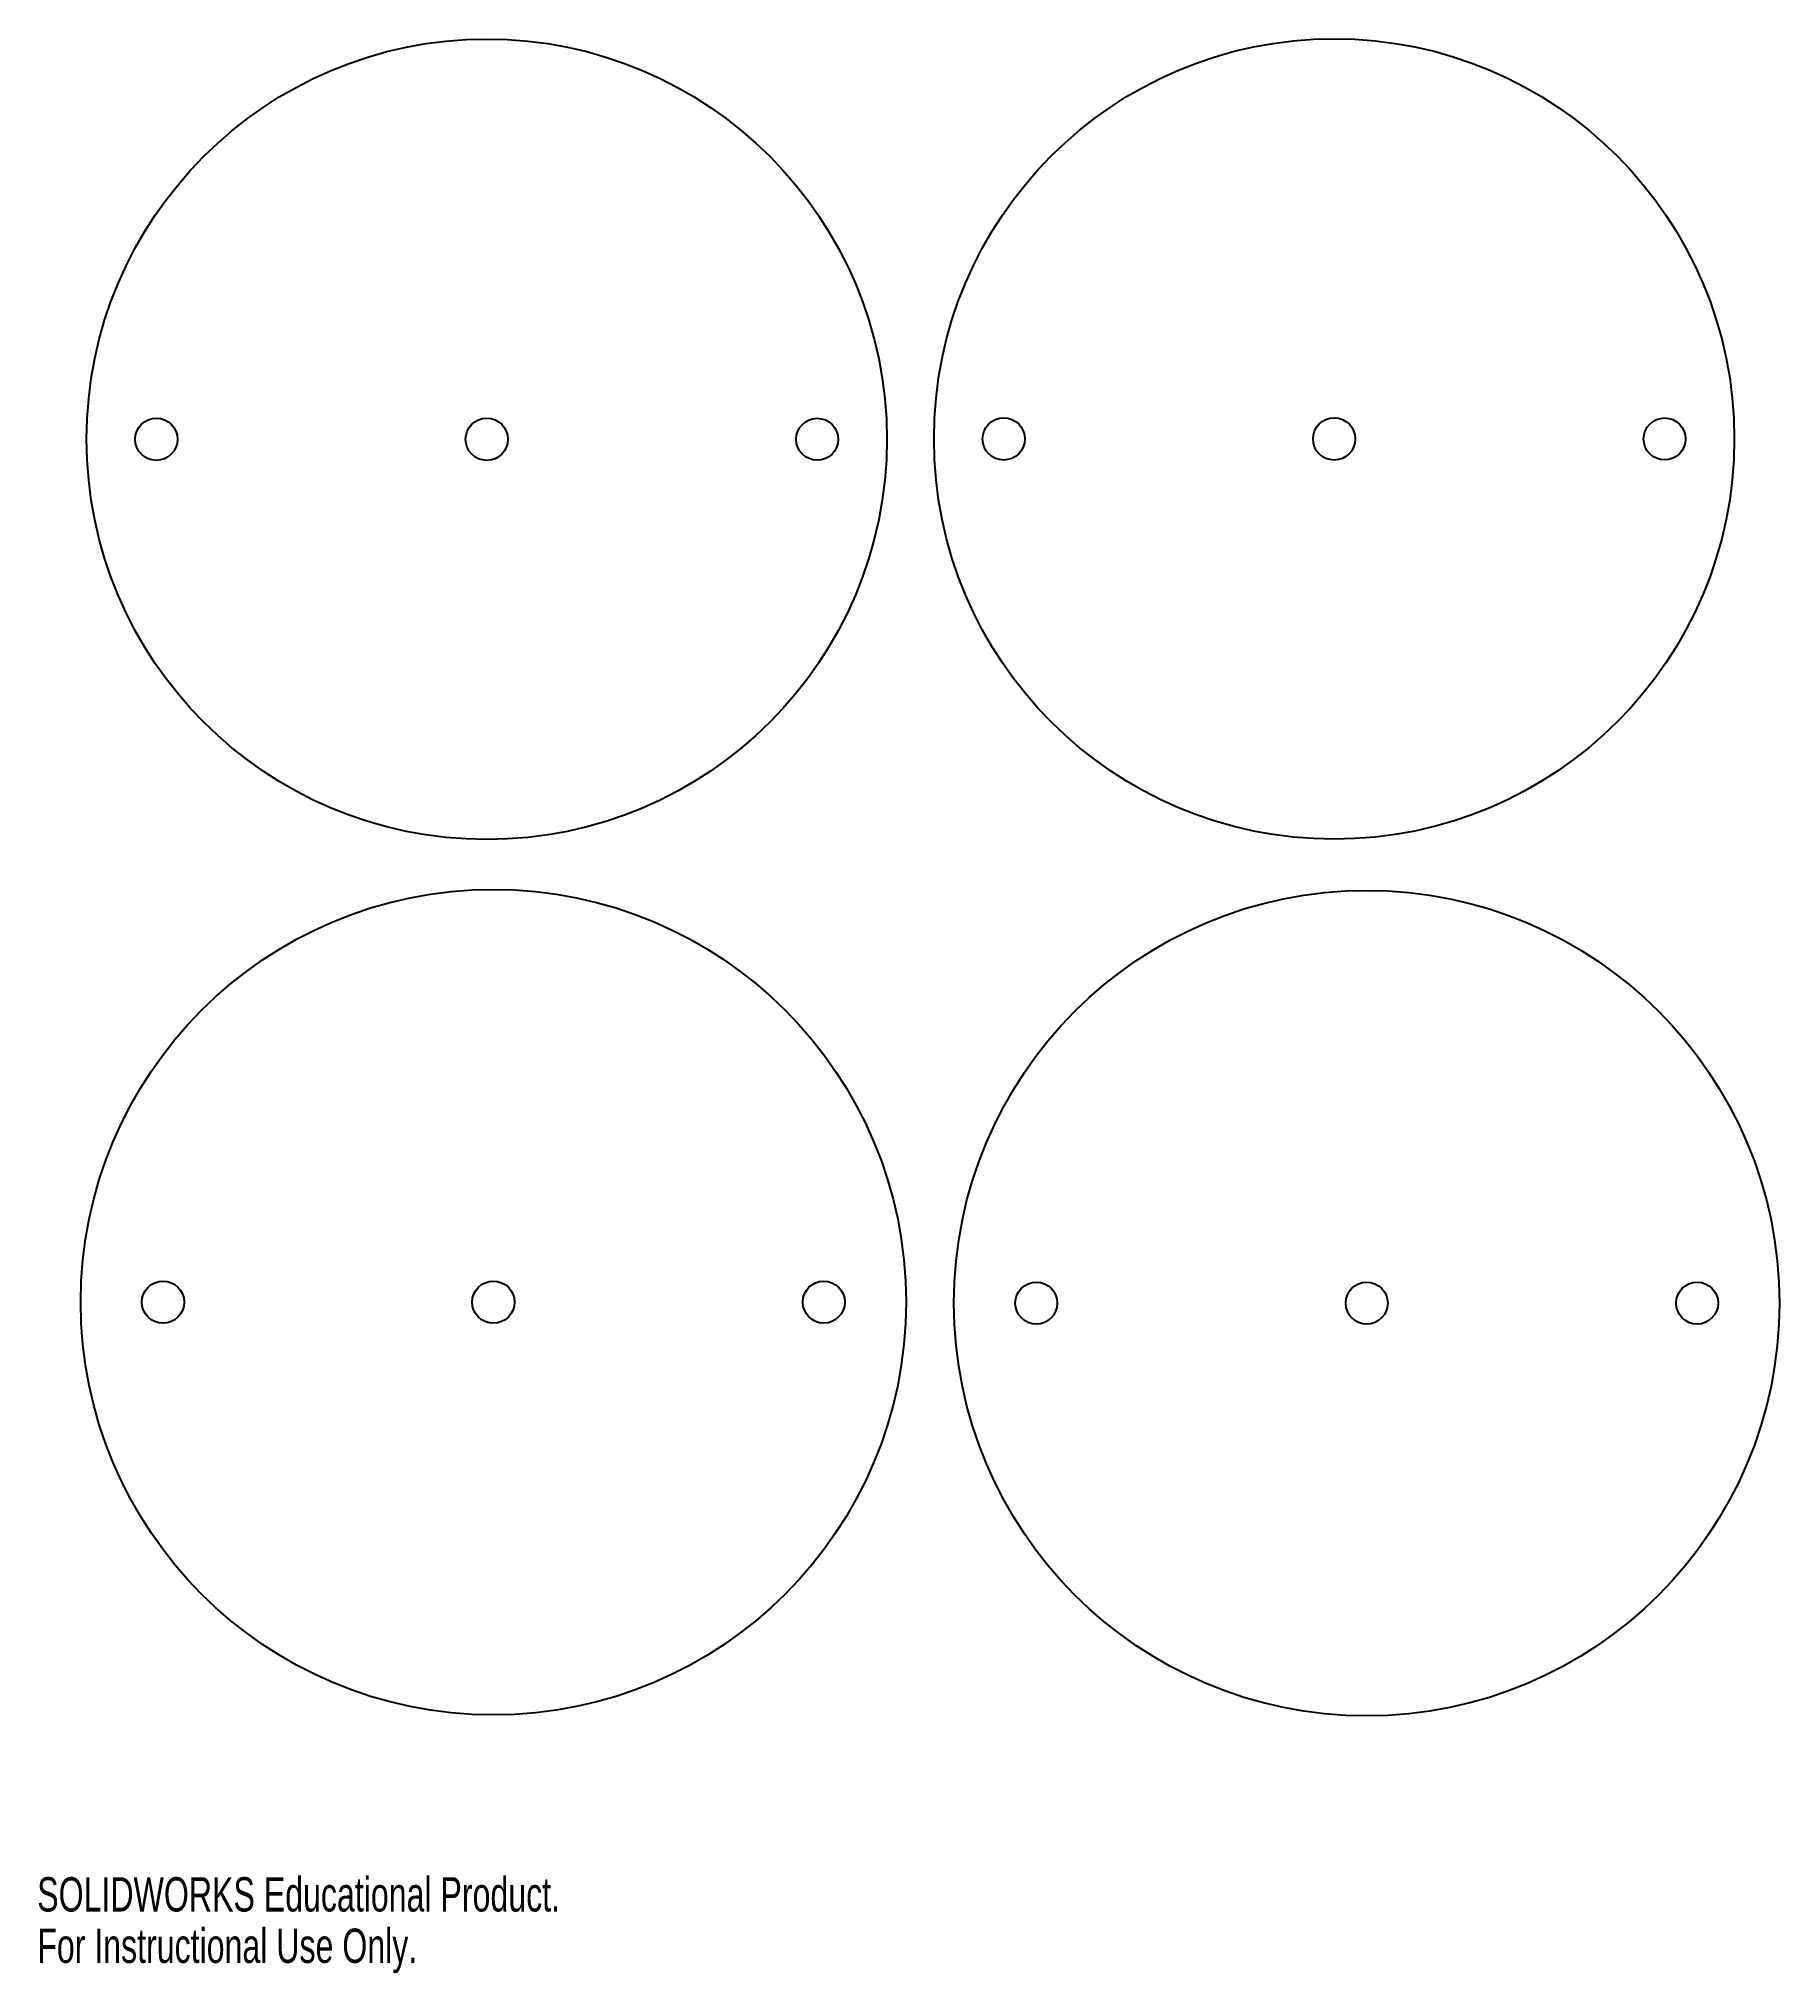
# Model space of a CAD drawing. Header units: inches. Extents: x 0 to 10.5, y 0 to 11.7.
import ezdxf

# ---------------------------------------------------------------- set-up
doc = ezdxf.new("R2010")
doc.units = ezdxf.units.IN
doc.header["$MEASUREMENT"] = 0
doc.styles.add('SLDTEXTSTYLE0', font='TXT', dxfattribs={"width": 0.7})

msp = doc.modelspace()

# ---------------------------------------------------------------- linework, layer by layer
at = {"color": 7, "linetype": 'Continuous', "lineweight": 25}
for centre, radius in [((2.721, 9.281), 2.422), ((7.85, 9.283), 2.422), ((0.721, 9.281), 0.128), ((2.721, 9.281), 0.128), ((4.721, 9.281), 0.127), ((5.85, 9.283), 0.128), ((7.85, 9.283), 0.128), ((9.85, 9.283), 0.127), ((2.761, 4.059), 2.498), ((8.047, 4.053), 2.498), ((0.761, 4.059), 0.128), ((2.761, 4.059), 0.128), ((4.761, 4.059), 0.127), ((6.047, 4.053), 0.127), ((8.047, 4.053), 0.127), ((10.047, 4.053), 0.127)]:
    msp.add_circle(centre, radius, dxfattribs=at)

# ---------------------------------------------------------------- texts
at = {"color": 7, "linetype": 'Continuous', "char_height": 0.2076, "attachment_point": 1, "style": 'SLDTEXTSTYLE0'}
for s, insert in [('SOLIDWORKS Educational Product.', (0, 0.579)), ('For Instructional Use Only.', (0, 0.268))]:
    msp.add_mtext(s, dxfattribs=dict(at, insert=insert))

doc.saveas('drawing.dxf')
